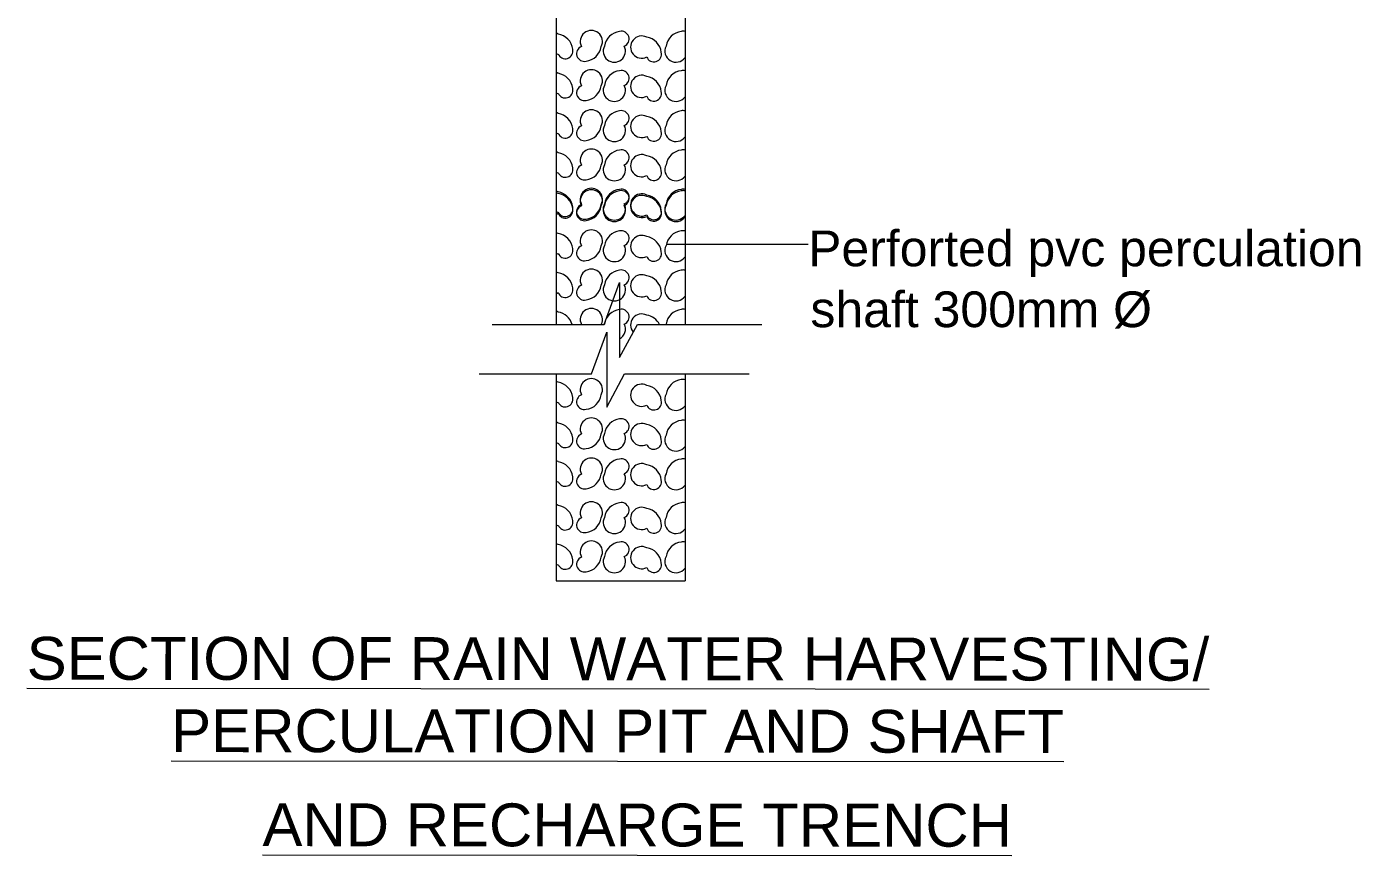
# Model space of a CAD drawing. Header units: metres. Extents: x -3129379 to 8446, y 1795 to 1612176.
# Drawn here: x -1560458.212 to -1560455.416, y 43121.348 to 43123.086 of the extents above; entities that cross this region are included whole.
import ezdxf

# ---------------------------------------------------------------- set-up
doc = ezdxf.new("R2010")
doc.units = ezdxf.units.M
doc.header["$LTSCALE"] = 750
doc.header["$MEASUREMENT"] = 0
doc.layers.get('0').update_dxf_attribs({"lineweight": 5})
doc.styles.get("Standard").update_dxf_attribs({"font": 'arial.ttf'})

# ---------------------------------------------------------------- blocks, each defined once
blk = doc.blocks.new('RWH')
for p, q in [((2941.0372, -2955.3661), (2941.0372, -2957.7464)), ((2941.9372, -2955.3661), (2941.9372, -2957.7464)), ((2941.3727, -2957.7464), (2941.4803, -2957.453)), ((2941.4803, -2957.453), (2941.4803, -2957.9787)), ((2940.5891, -2957.7464), (2941.3727, -2957.7464)), ((2941.4803, -2957.9787), (2941.604, -2957.7464)), ((2941.604, -2957.7464), (2942.4748, -2957.7464)), ((2941.2831, -2958.0929), (2941.3906, -2957.7995)), ((2941.3906, -2957.7995), (2941.3906, -2958.3251)), ((2940.4995, -2958.0929), (2941.2831, -2958.0929)), ((2941.0372, -2958.0929), (2941.0372, -2959.5383)), ((2941.3906, -2958.3251), (2941.5144, -2958.0929)), ((2941.5144, -2958.0929), (2942.3852, -2958.0929)), ((2941.9372, -2958.0929), (2941.9372, -2959.5383)), ((2941.0372, -2959.5383), (2941.9372, -2959.5383))]:
    blk.add_line(p, q)
blk.add_lwpolyline([(2941.8059, -2957.1844), (2942.7987, -2957.1844)])
for centre, radius, start, end in [((2941.2825, -2955.7683), 0.0777, 333.29726, 206.70274), ((2941.494, -2955.8187), 0.1216, 96.73579, 171.18072), ((2941.4925, -2955.7502), 0.0538, 291.98364, 103.6967), ((2941.9249, -2955.8187), 0.1216, 96.73579, 171.18072), ((2941.9233, -2955.7502), 0.0538, 75.07706, 103.6967), ((2941.0153, -2955.7854), 0.0777, 63.29726, 73.6936), ((2941.0316, -2955.8362), 0.1216, 6.73579, 81.18072), ((2941.6343, -2955.807), 0.0777, 63.29726, 296.70274), ((2941.6506, -2955.8578), 0.1216, 6.73579, 81.18072), ((2941.0153, -2955.7854), 0.0777, 286.3064, 296.70274), ((2941.1001, -2955.8347), 0.0538, 201.98364, 13.6967), ((2941.2332, -2955.8531), 0.0538, 111.98364, 283.6967), ((2941.2317, -2955.7846), 0.1216, 276.73579, 351.18072), ((2941.4432, -2955.8349), 0.0777, 153.29726, 26.70274), ((2941.7191, -2955.8563), 0.0538, 201.98364, 13.6967), ((2941.8741, -2955.8349), 0.0777, 153.29726, 324.3368), ((2941.2825, -2956.0429), 0.0777, 333.29726, 206.70274), ((2941.494, -2956.0933), 0.1216, 96.73579, 171.18072), ((2941.4925, -2956.0248), 0.0538, 291.98364, 103.6967), ((2941.9249, -2956.0933), 0.1216, 96.73579, 171.18072), ((2941.9233, -2956.0248), 0.0538, 75.07706, 103.6967), ((2941.0153, -2956.0601), 0.0777, 63.29726, 73.6936), ((2941.0316, -2956.1108), 0.1216, 6.73579, 81.18072), ((2941.4432, -2956.1096), 0.0777, 153.29726, 26.70274), ((2941.6343, -2956.0817), 0.0777, 63.29726, 296.70274), ((2941.6506, -2956.1324), 0.1216, 6.73579, 81.18072), ((2941.8741, -2956.1096), 0.0777, 153.29726, 324.3368), ((2941.0153, -2956.0601), 0.0777, 286.3064, 296.70274), ((2941.1001, -2956.1093), 0.0538, 201.98364, 13.6967), ((2941.2332, -2956.1277), 0.0538, 111.98364, 283.6967), ((2941.2317, -2956.0592), 0.1216, 276.73579, 351.18072), ((2941.7191, -2956.1309), 0.0538, 201.98364, 13.6967), ((2941.2825, -2956.3231), 0.0777, 333.29726, 206.70274), ((2941.494, -2956.3735), 0.1216, 96.73579, 171.18072), ((2941.4925, -2956.305), 0.0538, 291.98364, 103.6967), ((2941.9249, -2956.3735), 0.1216, 96.73579, 171.18072), ((2941.9234, -2956.305), 0.0538, 75.07706, 103.6967), ((2941.0154, -2956.3402), 0.0777, 63.29726, 73.6936), ((2941.0316, -2956.391), 0.1216, 6.73579, 81.18072), ((2941.4433, -2956.3897), 0.0777, 153.29726, 26.70274), ((2941.6344, -2956.3618), 0.0777, 63.29726, 296.70274), ((2941.6506, -2956.4126), 0.1216, 6.73579, 81.18072), ((2941.8741, -2956.3897), 0.0777, 153.29726, 324.3368), ((2941.0154, -2956.3402), 0.0777, 286.3064, 296.70274), ((2941.1001, -2956.3895), 0.0538, 201.98364, 13.6967), ((2941.2333, -2956.4078), 0.0538, 111.98364, 283.6967), ((2941.2317, -2956.3393), 0.1216, 276.73579, 351.18072), ((2941.7191, -2956.4111), 0.0538, 201.98364, 13.6967), ((2941.0154, -2956.6148), 0.0777, 63.29727, 73.69361), ((2941.2825, -2956.5977), 0.0777, 333.29726, 206.70274), ((2941.494, -2956.6481), 0.1216, 96.73579, 171.18072), ((2941.4925, -2956.5796), 0.0538, 291.98364, 103.6967), ((2941.9249, -2956.6481), 0.1216, 96.73579, 171.18072), ((2941.9234, -2956.5796), 0.0538, 75.07706, 103.6967), ((2941.0316, -2956.6656), 0.1216, 6.73579, 81.18072), ((2941.2333, -2956.6825), 0.0538, 111.98364, 283.6967), ((2941.2317, -2956.614), 0.1216, 276.73579, 351.18072), ((2941.4433, -2956.6644), 0.0777, 153.29726, 26.70274), ((2941.6344, -2956.6364), 0.0777, 63.29726, 296.70274), ((2941.6506, -2956.6872), 0.1216, 6.73579, 81.18072), ((2941.8741, -2956.6644), 0.0777, 153.29726, 324.3368), ((2941.0154, -2956.6148), 0.0777, 286.3064, 296.70274), ((2941.1001, -2956.6641), 0.0538, 201.98364, 13.6967), ((2941.7191, -2956.6857), 0.0538, 201.98364, 13.6967), ((2941.0154, -2956.8895), 0.0777, 63.29727, 73.69361), ((2941.0316, -2956.9403), 0.1216, 6.73579, 81.18072), ((2941.2825, -2956.8827), 0.0777, 333.29726, 206.70274), ((2941.2825, -2956.8723), 0.0777, 333.29726, 206.70274), ((2941.494, -2956.9227), 0.1216, 96.73579, 171.18072), ((2941.494, -2956.9331), 0.1216, 96.73579, 171.18072), ((2941.4925, -2956.8646), 0.0538, 291.98364, 103.6967), ((2941.4925, -2956.8542), 0.0538, 291.98364, 103.6967), ((2941.9249, -2956.9331), 0.1216, 96.73579, 171.18072), ((2941.9249, -2956.9227), 0.1216, 96.73579, 171.18072), ((2941.9234, -2956.8542), 0.0538, 75.07706, 103.6967), ((2941.9233, -2956.8646), 0.0538, 75.07706, 103.6967), ((2941.0153, -2956.8998), 0.0777, 63.29726, 73.6936), ((2941.0316, -2956.9506), 0.1216, 6.73579, 81.18072), ((2941.2333, -2956.9571), 0.0538, 111.98364, 283.6967), ((2941.2317, -2956.8886), 0.1216, 276.73579, 351.18072), ((2941.4433, -2956.939), 0.0777, 153.29726, 26.70274), ((2941.4432, -2956.9494), 0.0777, 153.29726, 26.70274), ((2941.6344, -2956.9111), 0.0777, 63.29726, 296.70274), ((2941.6343, -2956.9214), 0.0777, 63.29726, 296.70274), ((2941.6506, -2956.9722), 0.1216, 6.73579, 81.18072), ((2941.6506, -2956.9619), 0.1216, 6.73579, 81.18072), ((2941.8741, -2956.9494), 0.0777, 153.29726, 324.3368), ((2941.8741, -2956.939), 0.0777, 153.29726, 324.3368), ((2941.0154, -2956.8895), 0.0777, 286.3064, 296.70274), ((2941.0153, -2956.8998), 0.0777, 286.3064, 296.70274), ((2941.1001, -2956.9491), 0.0538, 201.98364, 13.6967), ((2941.1001, -2956.9387), 0.0538, 201.98364, 13.6967), ((2941.2332, -2956.9675), 0.0538, 111.98364, 283.6967), ((2941.2317, -2956.899), 0.1216, 276.73579, 351.18072), ((2941.7191, -2956.9707), 0.0538, 201.98364, 13.6967), ((2941.7191, -2956.9603), 0.0538, 201.98364, 13.6967), ((2941.2825, -2957.1629), 0.0777, 333.29726, 206.70274), ((2941.494, -2957.2133), 0.1216, 96.73579, 171.18072), ((2941.4925, -2957.1447), 0.0538, 291.98364, 103.6967), ((2941.9249, -2957.2133), 0.1216, 96.73579, 171.18072), ((2941.9234, -2957.1447), 0.0538, 75.07706, 103.6967), ((2941.0154, -2957.18), 0.0777, 63.29726, 73.6936), ((2941.0316, -2957.2308), 0.1216, 6.73579, 81.18072), ((2941.4433, -2957.2295), 0.0777, 153.29726, 26.70274), ((2941.6344, -2957.2016), 0.0777, 63.29726, 296.70274), ((2941.6506, -2957.2524), 0.1216, 6.73579, 81.18072), ((2941.8741, -2957.2295), 0.0777, 153.29726, 324.3368), ((2941.0154, -2957.18), 0.0777, 286.3064, 296.70274), ((2941.1001, -2957.2292), 0.0538, 201.98364, 13.6967), ((2941.2333, -2957.2476), 0.0538, 111.98364, 283.6967), ((2941.2317, -2957.1791), 0.1216, 276.73579, 351.18072), ((2941.7191, -2957.2508), 0.0538, 201.98364, 13.6967), ((2941.0154, -2957.4546), 0.0777, 63.29726, 73.6936), ((2941.2825, -2957.4375), 0.0777, 333.29726, 206.70274), ((2941.494, -2957.4879), 0.1216, 96.73579, 171.18072), ((2941.4925, -2957.4194), 0.0538, 291.98364, 103.6967), ((2941.9249, -2957.4879), 0.1216, 96.73579, 171.18072), ((2941.9234, -2957.4194), 0.0538, 75.07706, 103.6967), ((2941.0316, -2957.5054), 0.1216, 6.73579, 81.18072), ((2941.2333, -2957.5223), 0.0538, 111.98364, 283.6967), ((2941.2317, -2957.4538), 0.1216, 276.73579, 351.18072), ((2941.4433, -2957.5041), 0.0777, 153.29726, 26.70274), ((2941.6344, -2957.4762), 0.0777, 63.29726, 296.70274), ((2941.6506, -2957.527), 0.1216, 6.73579, 81.18072), ((2941.8741, -2957.5041), 0.0777, 153.29726, 324.3368), ((2941.0154, -2957.4546), 0.0777, 286.3064, 296.70274), ((2941.1001, -2957.5039), 0.0538, 201.98364, 13.6967), ((2941.7191, -2957.5255), 0.0538, 201.98364, 13.6967), ((2941.0154, -2957.7293), 0.0777, 63.29726, 73.6936), ((2941.0316, -2957.78), 0.1216, 16.04124, 81.18072), ((2941.2825, -2957.7121), 0.0777, 333.78289, 206.21711), ((2941.494, -2957.7625), 0.1216, 96.73579, 171.18072), ((2941.4925, -2957.694), 0.0538, 291.98364, 103.6967), ((2941.9249, -2957.7625), 0.1216, 96.73579, 171.18072), ((2941.9234, -2957.694), 0.0538, 75.07706, 103.6967), ((2941.4433, -2957.7788), 0.0777, 153.29725, 155.39604), ((2941.4433, -2957.7788), 0.0777, 298.44345, 26.70274), ((2941.6344, -2957.7509), 0.0777, 63.29726, 220.08697), ((2941.6506, -2957.8016), 0.1216, 26.99868, 81.18072), ((2941.8741, -2957.7788), 0.0777, 153.29726, 155.39606), ((2941.2825, -2958.2029), 0.0777, 333.29726, 206.70274), ((2941.0154, -2958.22), 0.0777, 63.29727, 73.69361), ((2941.0316, -2958.2708), 0.1216, 6.73579, 81.18072), ((2941.6344, -2958.2416), 0.0777, 63.29726, 296.70274), ((2941.6506, -2958.2924), 0.1216, 6.73579, 81.18072), ((2941.9249, -2958.2533), 0.1216, 96.73579, 171.18072), ((2941.9234, -2958.1848), 0.0538, 75.07706, 103.6967), ((2941.0154, -2958.22), 0.0777, 286.3064, 296.70274), ((2941.1001, -2958.2693), 0.0538, 201.98364, 13.6967), ((2941.2333, -2958.2877), 0.0538, 111.98364, 283.6967), ((2941.2317, -2958.2192), 0.1216, 276.73579, 351.18072), ((2941.7191, -2958.2909), 0.0538, 201.98364, 13.6967), ((2941.8741, -2958.2695), 0.0777, 153.29726, 324.3368), ((2941.2825, -2958.4775), 0.0777, 333.29726, 206.70274), ((2941.4925, -2958.4594), 0.0538, 291.98364, 103.6967), ((2941.0153, -2958.505), 0.0777, 63.29726, 73.6936), ((2941.0316, -2958.5558), 0.1216, 6.73579, 81.18072), ((2941.494, -2958.5279), 0.1216, 96.73579, 171.18072), ((2941.6344, -2958.5163), 0.0777, 63.29726, 296.70274), ((2941.6506, -2958.567), 0.1216, 6.73579, 81.18072), ((2941.9249, -2958.5383), 0.1216, 96.73579, 171.18072), ((2941.9233, -2958.4698), 0.0538, 75.07706, 103.6967), ((2941.0153, -2958.505), 0.0777, 286.3064, 296.70274), ((2941.1001, -2958.5543), 0.0538, 201.98364, 13.6967), ((2941.2333, -2958.5623), 0.0538, 111.98364, 283.6967), ((2941.2317, -2958.4938), 0.1216, 276.73579, 351.18072), ((2941.4433, -2958.5442), 0.0777, 153.29726, 26.70274), ((2941.7191, -2958.5655), 0.0538, 201.98364, 13.6967), ((2941.8741, -2958.5545), 0.0777, 153.29726, 324.3368), ((2941.2825, -2958.7582), 0.0777, 333.29726, 206.70274), ((2941.0154, -2958.7753), 0.0777, 63.29726, 73.6936), ((2941.0316, -2958.8261), 0.1216, 6.73579, 81.18072), ((2941.494, -2958.8085), 0.1216, 96.73579, 171.18072), ((2941.4925, -2958.74), 0.0538, 291.98364, 103.6967), ((2941.6344, -2958.7969), 0.0777, 63.29726, 296.70274), ((2941.6506, -2958.8477), 0.1216, 6.73579, 81.18072), ((2941.9249, -2958.8085), 0.1216, 96.73579, 171.18072), ((2941.9234, -2958.74), 0.0538, 75.07706, 103.6967), ((2941.0154, -2958.7753), 0.0777, 286.3064, 296.70274), ((2941.1001, -2958.8245), 0.0538, 201.98364, 13.6967), ((2941.2333, -2958.8429), 0.0538, 111.98364, 283.6967), ((2941.2317, -2958.7744), 0.1216, 276.73579, 351.18072), ((2941.4433, -2958.8248), 0.0777, 153.29726, 26.70274), ((2941.7191, -2958.8461), 0.0538, 201.98364, 13.6967), ((2941.8741, -2958.8248), 0.0777, 153.29726, 324.3368), ((2941.0154, -2959.0808), 0.0777, 63.29726, 73.6936), ((2941.0316, -2959.1316), 0.1216, 6.73579, 81.18072), ((2941.2825, -2959.0637), 0.0777, 333.29726, 206.70274), ((2941.494, -2959.1141), 0.1216, 96.73579, 171.18072), ((2941.4925, -2959.0456), 0.0538, 291.98364, 103.6967), ((2941.6344, -2959.1024), 0.0777, 63.29726, 296.70274), ((2941.6506, -2959.1532), 0.1216, 6.73579, 81.18072), ((2941.9249, -2959.1141), 0.1216, 96.73579, 171.18072), ((2941.9234, -2959.0456), 0.0538, 75.07706, 103.6967), ((2941.0154, -2959.0808), 0.0777, 286.3064, 296.70274), ((2941.1001, -2959.1301), 0.0538, 201.98364, 13.6967), ((2941.2333, -2959.1485), 0.0538, 111.98364, 283.6967), ((2941.2317, -2959.08), 0.1216, 276.73579, 351.18072), ((2941.4433, -2959.1304), 0.0777, 153.29726, 26.70274), ((2941.7191, -2959.1517), 0.0538, 201.98364, 13.6967), ((2941.8741, -2959.1304), 0.0777, 153.29726, 324.3368), ((2941.0154, -2959.3555), 0.0777, 63.29726, 73.6936), ((2941.0316, -2959.4063), 0.1216, 6.73579, 81.18072), ((2941.2825, -2959.3383), 0.0777, 333.29726, 206.70274), ((2941.494, -2959.3887), 0.1216, 96.73579, 171.18072), ((2941.4925, -2959.3202), 0.0538, 291.98364, 103.6967), ((2941.6344, -2959.3771), 0.0777, 63.29726, 296.70274), ((2941.6506, -2959.4278), 0.1216, 6.73579, 81.18072), ((2941.9249, -2959.3887), 0.1216, 96.73579, 171.18072), ((2941.9234, -2959.3202), 0.0538, 75.07706, 103.6967), ((2941.0154, -2959.3555), 0.0777, 286.3064, 296.70274), ((2941.1001, -2959.4047), 0.0538, 201.98364, 13.6967), ((2941.2333, -2959.4231), 0.0538, 111.98364, 283.6967), ((2941.2317, -2959.3546), 0.1216, 276.73579, 351.18072), ((2941.4433, -2959.405), 0.0777, 153.29726, 26.70274), ((2941.7191, -2959.4263), 0.0538, 201.98364, 13.6967), ((2941.8741, -2959.405), 0.0777, 153.29726, 324.3368)]:
    blk.add_arc(centre, radius, start, end)
at = {"lineweight": -2}
for s, p in [('Perforted pvc perculation', (2942.7973, -2957.3396)), ('shaft 300mm Ø', (2942.8135, -2957.7655))]:
    blk.add_text(s, height=0.250007, dxfattribs=at).set_placement(p)
for s, p in [('%%USECTION OF RAIN WATER HARVESTING/', (2937.336, -2960.2306)), ('%%UPERCULATION PIT AND SHAFT', (2938.3458, -2960.7367)), ('%%UAND RECHARGE TRENCH', (2938.9839, -2961.3941))]:
    blk.add_text(s, height=0.3, rotation=359.95207).set_placement(p)

msp = doc.modelspace()

# ---------------------------------------------------------------- block references
at = {"xscale": 0.3, "yscale": 0.3, "zscale": 0.3}
msp.add_blockref('RWH', (-1561339.41296, 44009.78567), dxfattribs=at)

doc.saveas('drawing.dxf')
